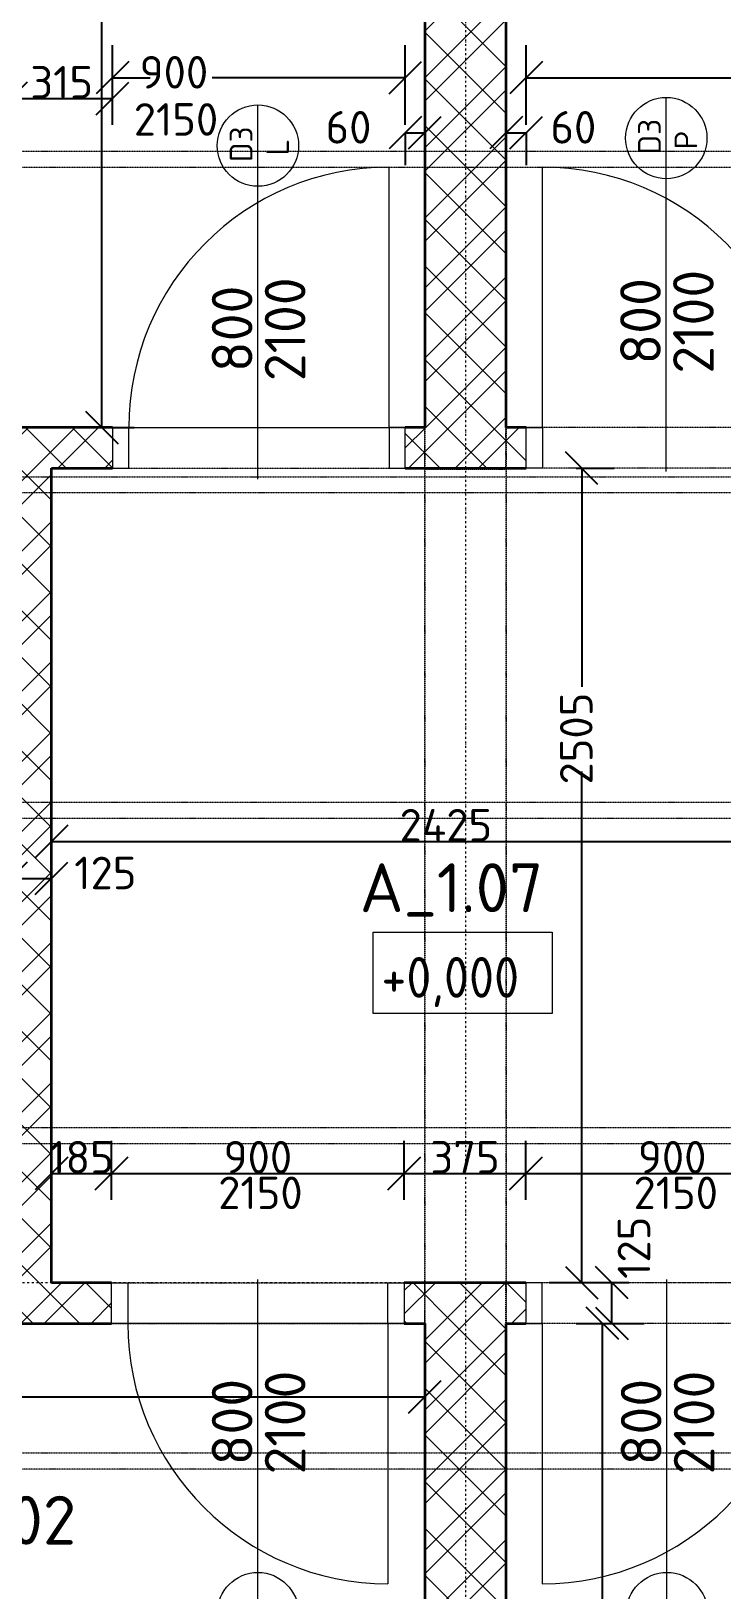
# Model space of a CAD drawing. Extents: x 43000 to 200282, y 3579 to 63943.
# Drawn here: x 57220 to 59344, y 16109 to 20899 of the extents above; entities that cross this region are included whole.
import ezdxf

# ---------------------------------------------------------------- set-up
doc = ezdxf.new("R2010")
doc.units = 0
doc.header["$MEASUREMENT"] = 0
for name, pattern in [('Bodkočiarkovaná 3mm', [5, 3, -1, 0, -1]), ('Bodkočiarkovaná 6mm', [14, 6, -4, 0, -4]), ('Nad rovinou rezu _viditeľná hrana_', [6, 3, -1.5, 0, -1.5])]:
    doc.linetypes.add(name, pattern=pattern)
doc.layers.get('Defpoints').update_dxf_attribs({"color": 242, "linetype": 'CONTINUOUS'})
for name, color, linetype, lineweight in [('0-1', 7, 'CONTINUOUS', 5), ('Dimensions', 7, 'CONTINUOUS', 9), ('Door Tags', 7, 'CONTINUOUS', 9), ('Dvere - nad rovinou rezu', 7, 'Bodkočiarkovaná 3mm', 9), ('Floors', 7, 'CONTINUOUS', 18), ('Frame_Mullion', 7, 'CONTINUOUS', 18), ('Grids-1', 7, 'Bodkočiarkovaná 6mm', 9), ('Plan Swing', 7, 'CONTINUOUS', 9), ('Room Tags', 7, 'CONTINUOUS', 9), ('Spot Elevations', 7, 'CONTINUOUS', 9), ('Walls-3', 7, 'CONTINUOUS', 35)]:
    doc.layers.add(name, color=color, linetype=linetype, lineweight=lineweight)
for name, color, linetype, lineweight, true_color in [('Cut Pattern-1', 7, 'CONTINUOUS', 9, 0x787878), ('Floors-1', 7, 'Nad rovinou rezu _viditeľná hrana_', 9, 0x666666), ('Nad rovinou rezu-1', 7, 'Bodkočiarkovaná 3mm', 9, 0xc0c0c0), ('Walls-1', 7, 'Nad rovinou rezu _viditeľná hrana_', 9, 0x666666)]:
    doc.layers.add(name, color=color, linetype=linetype, lineweight=lineweight, true_color=true_color)
doc.layers.add('koty', color=7, linetype='CONTINUOUS')
doc.styles.add('ISOCPEUR_1', font='isocpeur.ttf', dxfattribs={"width": 0.9, "height": 100})
doc.styles.add('ISOCPEUR_2', font='isocpeur.ttf', dxfattribs={"height": 100})
doc.styles.add('ISOCPEUR_4', font='isocpeur.ttf', dxfattribs={"height": 100})
doc.styles.add('ISOCPEUR_5', font='isocpeur.ttf', dxfattribs={"height": 150})
doc.styles.add('ISOCPEUR_6', font='isocpeur.ttf', dxfattribs={"height": 125})
doc.styles.add('ISOCPEUR_B_1', font='', dxfattribs={"height": 150})
doc.styles.get('ISOCPEUR_B_1').set_extended_font_data('ISOCPEUR', bold=True)
doc.dimstyles.new('CS_Priebežná_-_2_0_mm__stavbárska_čiarka_čERVENA', dxfattribs={"dimscale": 304.8, "dimtxt": 99.598118, "dimasz": 0.328084, "dimexe": 0.328084, "dimexo": 0.0625, "dimgap": 0, "dimtad": 1, "dimdec": 0, "dimrnd": 5, "dimzin": 0, "dimdsep": 46, "dimtxsty": 'ISOCPEUR_2', "dimblk1": 'OBLIQUE', "dimblk2": 'OBLIQUE', "dimsah": 1, "dimcen": 0.09, "dimazin": 0, "dimtfac": 1, "dimtdec": 4, "dimtix": 1, "dimtmove": 0, "dimatfit": 3, "dimfxl": 0.328084, "dimfxlon": 1, "dimtvp": 1, "dimtolj": 1, "dimtzin": 0, "dimarcsym": 2})
doc.dimstyles.new('CS_Priebežná_-_2_0_mm__stavbárska_čiarka_čERVENA_1', dxfattribs={"dimscale": 304.8, "dimtxt": 99.598118, "dimasz": 0.328084, "dimexe": 0.328084, "dimexo": 0.0625, "dimgap": 0, "dimtad": 1, "dimdec": 0, "dimrnd": 5, "dimzin": 0, "dimdsep": 46, "dimtxsty": 'ISOCPEUR_2', "dimblk1": 'OBLIQUE', "dimblk2": 'OBLIQUE', "dimsah": 1, "dimcen": 0.09, "dimazin": 0, "dimtfac": 1, "dimtdec": 4, "dimtix": 1, "dimtmove": 2, "dimatfit": 3, "dimfxl": 0.328084, "dimfxlon": 1, "dimtvp": 1, "dimtolj": 1, "dimtzin": 0, "dimarcsym": 2})
pattern_1 = [(45, (55662.63, 12599.48), (-107.763, 107.763), []), (45, (55734.47, 12599.48), (-107.763, 107.763), []), (135, (55662.63, 12599.48), (-71.84205, -71.84205), [])]

# ---------------------------------------------------------------- blocks, each defined once
blk = doc.blocks.new('VOJTEK_2026_STAT_v2_IFC_export_rvt-1-PODLAHA 1NP')
at = {"layer": 'Walls-1'}
for p, q in [((2766.7, 10632.8), (2766.7, 6952.8)), ((3016.7, 6952.8), (3016.7, 10632.8)), ((2766.7, 6952.8), (3016.7, 6952.8)), ((2766.7, 4452.8), (2766.7, 382.8)), ((3016.7, 4452.8), (2766.7, 4452.8)), ((3016.7, 382.8), (3016.7, 4452.8))]:
    blk.add_line(p, q, dxfattribs=at)
blk = doc.blocks.new('Dvere 1-kridlové obložkové plné - 800x2100-6596536-PODLAHA 1NP')
at = {"layer": 'Dvere - nad rovinou rezu'}
for p, q in [((-450, 62.5), (450, 62.5)), ((-450, -62.5), (450, -62.5))]:
    blk.add_line(p, q, dxfattribs=at)
at = {"layer": 'Frame_Mullion'}
for p, q in [((-450, 62.5), (-400, 62.5)), ((-450, -62.5), (-450, 62.5)), ((-400, 62.5), (-400, -62.5)), ((400, 62.5), (450, 62.5)), ((400, -62.5), (400, 62.5)), ((450, 62.5), (450, -62.5)), ((-400, -62.5), (-450, -62.5)), ((450, -62.5), (400, -62.5))]:
    blk.add_line(p, q, dxfattribs=at)
at = {"layer": 'Plan Swing'}
blk.add_line((400, -62.5), (400, -862.5), dxfattribs=at)
blk.add_arc((400, -62.5), 800, 180, 270, dxfattribs=at)
blk = doc.blocks.new('Dvere 1-kridlové obložkové plné - 800x2100-6596537-PODLAHA 1NP')
at = {"layer": 'Dvere - nad rovinou rezu'}
for p, q in [((-450, 62.5), (450, 62.5)), ((-450, -62.5), (450, -62.5))]:
    blk.add_line(p, q, dxfattribs=at)
at = {"layer": 'Frame_Mullion'}
for p, q in [((-400, 62.5), (-450, 62.5)), ((-450, 62.5), (-450, -62.5)), ((-400, -62.5), (-400, 62.5)), ((450, 62.5), (400, 62.5)), ((400, 62.5), (400, -62.5)), ((450, -62.5), (450, 62.5)), ((-450, -62.5), (-400, -62.5)), ((400, -62.5), (450, -62.5))]:
    blk.add_line(p, q, dxfattribs=at)
at = {"layer": 'Plan Swing'}
blk.add_line((400, 62.5), (400, 862.5), dxfattribs=at)
blk.add_arc((400, 62.5), 800, 90, 180, dxfattribs=at)
blk = doc.blocks.new('CS_Nosnik obdlznikovy1 - 200 x 50-6574210-PODLAHA 1NP')
at = {"layer": 'Nad rovinou rezu-1'}
for p, q in [((-3900, 25), (3900, 25)), ((3900, -25), (-3900, -25))]:
    blk.add_line(p, q, dxfattribs=at)
blk = doc.blocks.new('Popis dveri - variabilné - 700-6628186-PODLAHA 1NP')
at = {"layer": 'Door Tags'}
for p, q in [((0, -15.5), (0, 2.5)), ((0, -20.5), (0, -15.5))]:
    blk.add_line(p, q, dxfattribs=at)
blk.add_circle((0, -18), 2.5, dxfattribs=at)
blk = doc.blocks.new('Popis dveri - variabilné - 700_B-6629511-PODLAHA 1NP')
at = {"layer": 'Door Tags'}
for p, q in [((0, 2.5), (0, 7.5)), ((0, -15.5), (0, 2.5))]:
    blk.add_line(p, q, dxfattribs=at)
blk.add_circle((0, 5), 2.5, dxfattribs=at)
blk = doc.blocks.new('_Oblique')
at = {"layer": 'koty', "color": 0, "lineweight": -2}
blk.add_line((-0.5, -0.5), (0.5, 0.5), dxfattribs=at)
blk = doc.blocks.new('*D371')
at = {"layer": 'Defpoints', "color": 0, "transparency": 16777216}
for p in [(54305.2, 16801.6), (58430.3, 16801.6), (58430.3, 16701.6)]:
    blk.add_point(p, dxfattribs=at)
at = {"layer": 'Dimensions', "color": 0, "lineweight": -2, "transparency": 16777216}
for p, q in [((54305.2, 16782.5), (54305.2, 16601.6)), ((58430.3, 16782.5), (58430.3, 16601.6)), ((54305.2, 16701.6), (58430.3, 16701.6))]:
    blk.add_line(p, q, dxfattribs=at)
at = {"layer": 'Dimensions', "color": 0, "lineweight": -2, "transparency": 16777216, "xscale": 100, "yscale": 100, "zscale": 100, "rotation": 180}
blk.add_blockref('_Oblique', (54305.2, 16701.6), dxfattribs=at)
at = {"layer": 'Dimensions', "color": 0, "lineweight": -2, "transparency": 16777216, "xscale": 100, "yscale": 100, "zscale": 100}
blk.add_blockref('_Oblique', (58430.3, 16701.6), dxfattribs=at)
at = {"layer": 'Dimensions', "color": 0, "transparency": 16777216, "insert": (56367.8, 16751.6), "char_height": 100, "width": 326.375, "attachment_point": 5, "style": 'ISOCPEUR_2'}
blk.add_mtext('\\A1;4125', dxfattribs=at)
blk = doc.blocks.new('*D468')
at = {"layer": 'Defpoints', "color": 0, "transparency": 16777216}
for p in [(57470.3, 20691.5), (57157.6, 20591.5), (57470.3, 20591.5)]:
    blk.add_point(p, dxfattribs=at)
at = {"layer": 'Dimensions', "color": 0, "lineweight": -2, "transparency": 16777216}
for p, q in [((57157.6, 20610.6), (57157.6, 20791.5)), ((57470.3, 20610.6), (57470.3, 20791.5)), ((57157.6, 20691.5), (57470.3, 20691.5))]:
    blk.add_line(p, q, dxfattribs=at)
at = {"layer": 'Dimensions', "color": 0, "lineweight": -2, "transparency": 16777216, "xscale": 100, "yscale": 100, "zscale": 100, "rotation": 180}
blk.add_blockref('_Oblique', (57157.6, 20691.5), dxfattribs=at)
at = {"layer": 'Dimensions', "color": 0, "lineweight": -2, "transparency": 16777216, "xscale": 100, "yscale": 100, "zscale": 100}
blk.add_blockref('_Oblique', (57470.3, 20691.5), dxfattribs=at)
at = {"layer": 'Dimensions', "color": 0, "transparency": 16777216, "insert": (57313.9, 20741.5), "char_height": 100, "width": 229.842, "attachment_point": 5, "style": 'ISOCPEUR_2'}
blk.add_mtext('\\A1;315', dxfattribs=at)
blk = doc.blocks.new('*D469')
at = {"layer": 'Defpoints', "color": 0, "transparency": 16777216}
for p in [(58370.3, 20755.5), (57470.3, 20591.5), (58370.3, 20591.5)]:
    blk.add_point(p, dxfattribs=at)
at = {"layer": 'Dimensions', "color": 0, "lineweight": -2, "transparency": 16777216}
for p, q in [((57470.3, 20610.6), (57470.3, 20855.5)), ((58370.3, 20610.6), (58370.3, 20855.5)), ((57470.3, 20755.5), (57586.2, 20755.5)), ((58370.3, 20755.5), (57776.2, 20755.5))]:
    blk.add_line(p, q, dxfattribs=at)
at = {"layer": 'Dimensions', "color": 0, "lineweight": -2, "transparency": 16777216, "xscale": 100, "yscale": 100, "zscale": 100, "rotation": 180}
blk.add_blockref('_Oblique', (57470.3, 20755.5), dxfattribs=at)
at = {"layer": 'Dimensions', "color": 0, "lineweight": -2, "transparency": 16777216, "xscale": 100, "yscale": 100, "zscale": 100}
blk.add_blockref('_Oblique', (58370.3, 20755.5), dxfattribs=at)
at = {"layer": 'Dimensions', "color": 0, "transparency": 16777216, "insert": (57553.7, 20822.2), "char_height": 100, "width": 255.124, "attachment_point": 1, "line_spacing_factor": 1.149209, "style": 'ISOCPEUR_2'}
blk.add_mtext('\\A1;900', dxfattribs=at)
blk = doc.blocks.new('*D470')
at = {"layer": 'Defpoints', "color": 0, "transparency": 16777216}
for p in [(58430.3, 20791.5), (58370.3, 20591.5), (58430.3, 20586.5)]:
    blk.add_point(p, dxfattribs=at)
at = {"layer": 'Dimensions', "color": 0, "lineweight": -2, "transparency": 16777216}
for p, q in [((58430.3, 20772.5), (58430.3, 20486.5)), ((58370.3, 20586.5), (58370.3, 20486.5)), ((58370.3, 20586.5), (58430.3, 20586.5))]:
    blk.add_line(p, q, dxfattribs=at)
at = {"layer": 'Dimensions', "color": 0, "lineweight": -2, "transparency": 16777216, "xscale": 100, "yscale": 100, "zscale": 100, "rotation": 180}
blk.add_blockref('_Oblique', (58370.3, 20586.5), dxfattribs=at)
at = {"layer": 'Dimensions', "color": 0, "lineweight": -2, "transparency": 16777216, "xscale": 100, "yscale": 100, "zscale": 100}
blk.add_blockref('_Oblique', (58430.3, 20586.5), dxfattribs=at)
at = {"layer": 'Dimensions', "color": 0, "transparency": 16777216, "insert": (58125.3, 20653.1), "char_height": 100, "width": 170.083, "attachment_point": 1, "line_spacing_factor": 1.149209, "style": 'ISOCPEUR_2'}
blk.add_mtext('\\A1;60', dxfattribs=at)
blk = doc.blocks.new('*D471')
at = {"layer": 'Defpoints', "color": 0, "transparency": 16777216}
for p in [(58680.3, 20791.5), (58741.8, 20591.5), (58741.8, 20586.5)]:
    blk.add_point(p, dxfattribs=at)
at = {"layer": 'Dimensions', "color": 0, "lineweight": -2, "transparency": 16777216}
for p, q in [((58680.3, 20772.5), (58680.3, 20486.5)), ((58680.3, 20586.5), (58741.8, 20586.5)), ((58741.8, 20586.5), (58741.8, 20486.5))]:
    blk.add_line(p, q, dxfattribs=at)
at = {"layer": 'Dimensions', "color": 0, "lineweight": -2, "transparency": 16777216, "xscale": 100, "yscale": 100, "zscale": 100, "rotation": 180}
blk.add_blockref('_Oblique', (58680.3, 20586.5), dxfattribs=at)
at = {"layer": 'Dimensions', "color": 0, "lineweight": -2, "transparency": 16777216, "xscale": 100, "yscale": 100, "zscale": 100}
blk.add_blockref('_Oblique', (58741.8, 20586.5), dxfattribs=at)
at = {"layer": 'Dimensions', "color": 0, "transparency": 16777216, "insert": (58816.7, 20653.1), "char_height": 100, "width": 170.083, "attachment_point": 1, "line_spacing_factor": 1.149209, "style": 'ISOCPEUR_2'}
blk.add_mtext('\\A1;60', dxfattribs=at)
blk = doc.blocks.new('*D472')
at = {"layer": 'Defpoints', "color": 0, "transparency": 16777216}
for p in [(59641.8, 20755.5), (58741.8, 20591.5), (59641.8, 20591.5)]:
    blk.add_point(p, dxfattribs=at)
at = {"layer": 'Dimensions', "color": 0, "lineweight": -2, "transparency": 16777216}
for p, q in [((58741.8, 20610.6), (58741.8, 20855.5)), ((59641.8, 20610.6), (59641.8, 20855.5)), ((58741.8, 20755.5), (59409, 20755.5)), ((59641.8, 20755.5), (59599, 20755.5))]:
    blk.add_line(p, q, dxfattribs=at)
at = {"layer": 'Dimensions', "color": 0, "lineweight": -2, "transparency": 16777216, "xscale": 100, "yscale": 100, "zscale": 100, "rotation": 180}
blk.add_blockref('_Oblique', (58741.8, 20755.5), dxfattribs=at)
at = {"layer": 'Dimensions', "color": 0, "lineweight": -2, "transparency": 16777216, "xscale": 100, "yscale": 100, "zscale": 100}
blk.add_blockref('_Oblique', (59641.8, 20755.5), dxfattribs=at)
at = {"layer": 'Dimensions', "color": 0, "transparency": 16777216, "insert": (59376.5, 20822.2), "char_height": 100, "width": 255.124, "attachment_point": 1, "line_spacing_factor": 1.149209, "style": 'ISOCPEUR_2'}
blk.add_mtext('\\A1;900', dxfattribs=at)
blk = doc.blocks.new('*D475')
at = {"layer": 'Defpoints', "color": 0, "transparency": 16777216}
for p in [(57157.6, 18508.3), (57282.6, 18508.3), (57282.6, 18294.9)]:
    blk.add_point(p, dxfattribs=at)
at = {"layer": 'Dimensions', "color": 0, "lineweight": -2, "transparency": 16777216}
for p, q in [((57157.6, 18489.2), (57157.6, 18194.9)), ((57282.6, 18489.2), (57282.6, 18194.9)), ((57157.6, 18294.9), (57282.6, 18294.9))]:
    blk.add_line(p, q, dxfattribs=at)
at = {"layer": 'Dimensions', "color": 0, "lineweight": -2, "transparency": 16777216, "xscale": 100, "yscale": 100, "zscale": 100, "rotation": 180}
blk.add_blockref('_Oblique', (57157.6, 18294.9), dxfattribs=at)
at = {"layer": 'Dimensions', "color": 0, "lineweight": -2, "transparency": 16777216, "xscale": 100, "yscale": 100, "zscale": 100}
blk.add_blockref('_Oblique', (57282.6, 18294.9), dxfattribs=at)
at = {"layer": 'Dimensions', "color": 0, "transparency": 16777216, "insert": (57352.6, 18361.6), "char_height": 100, "width": 229.842, "attachment_point": 1, "line_spacing_factor": 1.149209, "style": 'ISOCPEUR_2'}
blk.add_mtext('\\A1;125', dxfattribs=at)
blk = doc.blocks.new('*D476')
at = {"layer": 'Defpoints', "color": 0, "transparency": 16777216}
for p in [(57282.6, 18508.3), (59707.6, 18508.3), (59707.6, 18408.3)]:
    blk.add_point(p, dxfattribs=at)
at = {"layer": 'Dimensions', "color": 0, "lineweight": -2, "transparency": 16777216}
for p, q in [((57282.6, 18489.2), (57282.6, 18308.3)), ((59707.6, 18489.2), (59707.6, 18308.3)), ((57282.6, 18408.3), (59707.6, 18408.3))]:
    blk.add_line(p, q, dxfattribs=at)
at = {"layer": 'Dimensions', "color": 0, "lineweight": -2, "transparency": 16777216, "xscale": 100, "yscale": 100, "zscale": 100, "rotation": 180}
blk.add_blockref('_Oblique', (57282.6, 18408.3), dxfattribs=at)
at = {"layer": 'Dimensions', "color": 0, "lineweight": -2, "transparency": 16777216, "xscale": 100, "yscale": 100, "zscale": 100}
blk.add_blockref('_Oblique', (59707.6, 18408.3), dxfattribs=at)
at = {"layer": 'Dimensions', "color": 0, "transparency": 16777216, "insert": (58495.1, 18458.3), "char_height": 100, "width": 351.658, "attachment_point": 5, "style": 'ISOCPEUR_2'}
blk.add_mtext('\\A1;2425', dxfattribs=at)
blk = doc.blocks.new('*D479')
at = {"layer": 'Defpoints', "color": 0, "transparency": 16777216}
for p in [(58876.8, 16927.4), (58976.8, 16927.4), (58876.8, 12982.2)]:
    blk.add_point(p, dxfattribs=at)
at = {"layer": 'Dimensions', "color": 0, "lineweight": -2, "transparency": 16777216}
for p, q in [((58895.8, 16927.4), (59076.8, 16927.4)), ((58976.8, 12982.2), (58976.8, 16927.4)), ((58895.8, 12982.2), (59076.8, 12982.2))]:
    blk.add_line(p, q, dxfattribs=at)
at = {"layer": 'Dimensions', "color": 0, "lineweight": -2, "transparency": 16777216, "xscale": 100, "yscale": 100, "zscale": 100}
for p, rotation in [((58976.8, 16927.4), 90), ((58976.8, 12982.2), 270)]:
    blk.add_blockref('_Oblique', p, dxfattribs=dict(at, rotation=rotation))
at = {"layer": 'Dimensions', "color": 0, "transparency": 16777216, "insert": (58926.8, 14954.8), "char_height": 100, "width": 351.658, "attachment_point": 5, "rotation": 90, "style": 'ISOCPEUR_2'}
blk.add_mtext('\\A1;3945', dxfattribs=at)
blk = doc.blocks.new('*D480')
at = {"layer": 'Defpoints', "color": 0, "transparency": 16777216}
for p in [(59005.2, 17052.4), (59076.8, 17052.4), (58876.8, 16927.4)]:
    blk.add_point(p, dxfattribs=at)
at = {"layer": 'Dimensions', "color": 0, "lineweight": -2, "transparency": 16777216}
for p, q in [((59057.7, 17052.4), (58905.2, 17052.4)), ((59005.2, 16927.4), (59005.2, 17052.4)), ((58895.8, 16927.4), (59105.2, 16927.4))]:
    blk.add_line(p, q, dxfattribs=at)
at = {"layer": 'Dimensions', "color": 0, "lineweight": -2, "transparency": 16777216, "xscale": 100, "yscale": 100, "zscale": 100}
for p, rotation in [((59005.2, 17052.4), 90), ((59005.2, 16927.4), 270)]:
    blk.add_blockref('_Oblique', p, dxfattribs=dict(at, rotation=rotation))
at = {"layer": 'Dimensions', "color": 0, "transparency": 16777216, "insert": (59023.5, 17064.2), "char_height": 100, "width": 229.842, "attachment_point": 1, "rotation": 90, "line_spacing_factor": 1.149209, "style": 'ISOCPEUR_2'}
blk.add_mtext('\\A1;125', dxfattribs=at)
blk = doc.blocks.new('*D481')
at = {"layer": 'Defpoints', "color": 0, "transparency": 16777216}
for p in [(58876.8, 19555.6), (58912.8, 19555.6), (59076.8, 17052.4)]:
    blk.add_point(p, dxfattribs=at)
at = {"layer": 'Dimensions', "color": 0, "lineweight": -2, "transparency": 16777216}
for p, q in [((58895.8, 19555.6), (59012.8, 19555.6)), ((58912.8, 19555.6), (58912.8, 18883.5)), ((58912.8, 17052.4), (58912.8, 18623.5)), ((59057.7, 17052.4), (58812.8, 17052.4))]:
    blk.add_line(p, q, dxfattribs=at)
at = {"layer": 'Dimensions', "color": 0, "lineweight": -2, "transparency": 16777216, "xscale": 100, "yscale": 100, "zscale": 100}
for p, rotation in [((58912.8, 19555.6), 90), ((58912.8, 17052.4), 270)]:
    blk.add_blockref('_Oblique', p, dxfattribs=dict(at, rotation=rotation))
at = {"layer": 'Dimensions', "color": 0, "transparency": 16777216, "insert": (58846.1, 18583.4), "char_height": 100, "width": 340.166, "attachment_point": 1, "rotation": 90, "line_spacing_factor": 1.149209, "style": 'ISOCPEUR_2'}
blk.add_mtext('\\A1;2505', dxfattribs=at)
blk = doc.blocks.new('*D482')
at = {"layer": 'Defpoints', "color": 0, "transparency": 16777216}
for p in [(57337.1, 23232.1), (57437.1, 23232.1), (57337.1, 19680.6)]:
    blk.add_point(p, dxfattribs=at)
at = {"layer": 'Dimensions', "color": 0, "lineweight": -2, "transparency": 16777216}
for p, q in [((57356.1, 23232.1), (57537.1, 23232.1)), ((57437.1, 19680.6), (57437.1, 23232.1)), ((57356.1, 19680.6), (57537.1, 19680.6))]:
    blk.add_line(p, q, dxfattribs=at)
at = {"layer": 'Dimensions', "color": 0, "lineweight": -2, "transparency": 16777216, "xscale": 100, "yscale": 100, "zscale": 100}
for p, rotation in [((57437.1, 23232.1), 90), ((57437.1, 19680.6), 270)]:
    blk.add_blockref('_Oblique', p, dxfattribs=dict(at, rotation=rotation))
at = {"layer": 'Dimensions', "color": 0, "transparency": 16777216, "insert": (57387.1, 21456.3), "char_height": 100, "width": 340.166, "attachment_point": 5, "rotation": 90, "style": 'ISOCPEUR_2'}
blk.add_mtext('\\A1;3550', dxfattribs=at)
blk = doc.blocks.new('*D485')
at = {"layer": 'Defpoints', "color": 0, "transparency": 16777216}
for p in [(57282.6, 17488), (57467.2, 17388), (57467.2, 17288)]:
    blk.add_point(p, dxfattribs=at)
at = {"layer": 'Dimensions', "color": 0, "lineweight": -2, "transparency": 16777216}
for p, q in [((57467.2, 17307), (57467.2, 17488)), ((57282.6, 17468.9), (57282.6, 17288)), ((57282.6, 17388), (57467.2, 17388))]:
    blk.add_line(p, q, dxfattribs=at)
at = {"layer": 'Dimensions', "color": 0, "lineweight": -2, "transparency": 16777216, "xscale": 100, "yscale": 100, "zscale": 100, "rotation": 180}
blk.add_blockref('_Oblique', (57282.6, 17388), dxfattribs=at)
at = {"layer": 'Dimensions', "color": 0, "lineweight": -2, "transparency": 16777216, "xscale": 100, "yscale": 100, "zscale": 100}
blk.add_blockref('_Oblique', (57467.2, 17388), dxfattribs=at)
at = {"layer": 'Dimensions', "color": 0, "transparency": 16777216, "insert": (57374.9, 17438), "char_height": 100, "width": 229.842, "attachment_point": 5, "style": 'ISOCPEUR_2'}
blk.add_mtext('\\A1;185', dxfattribs=at)
blk = doc.blocks.new('*D486')
at = {"layer": 'Defpoints', "color": 0, "transparency": 16777216}
for p in [(58367.2, 17388), (57467.2, 17288), (58367.2, 17288)]:
    blk.add_point(p, dxfattribs=at)
at = {"layer": 'Dimensions', "color": 0, "lineweight": -2, "transparency": 16777216}
for p, q in [((57467.2, 17307), (57467.2, 17488)), ((58367.2, 17307), (58367.2, 17488)), ((57467.2, 17388), (58367.2, 17388))]:
    blk.add_line(p, q, dxfattribs=at)
at = {"layer": 'Dimensions', "color": 0, "lineweight": -2, "transparency": 16777216, "xscale": 100, "yscale": 100, "zscale": 100, "rotation": 180}
blk.add_blockref('_Oblique', (57467.2, 17388), dxfattribs=at)
at = {"layer": 'Dimensions', "color": 0, "lineweight": -2, "transparency": 16777216, "xscale": 100, "yscale": 100, "zscale": 100}
blk.add_blockref('_Oblique', (58367.2, 17388), dxfattribs=at)
at = {"layer": 'Dimensions', "color": 0, "transparency": 16777216, "insert": (57917.2, 17438), "char_height": 100, "width": 255.124, "attachment_point": 5, "style": 'ISOCPEUR_2'}
blk.add_mtext('\\A1;900', dxfattribs=at)
blk = doc.blocks.new('*D487')
at = {"layer": 'Defpoints', "color": 0, "transparency": 16777216}
for p in [(58740.9, 17388), (58367.2, 17288), (58740.9, 17288)]:
    blk.add_point(p, dxfattribs=at)
at = {"layer": 'Dimensions', "color": 0, "lineweight": -2, "transparency": 16777216}
for p, q in [((58367.2, 17307), (58367.2, 17488)), ((58740.9, 17307), (58740.9, 17488)), ((58367.2, 17388), (58740.9, 17388))]:
    blk.add_line(p, q, dxfattribs=at)
at = {"layer": 'Dimensions', "color": 0, "lineweight": -2, "transparency": 16777216, "xscale": 100, "yscale": 100, "zscale": 100, "rotation": 180}
blk.add_blockref('_Oblique', (58367.2, 17388), dxfattribs=at)
at = {"layer": 'Dimensions', "color": 0, "lineweight": -2, "transparency": 16777216, "xscale": 100, "yscale": 100, "zscale": 100}
blk.add_blockref('_Oblique', (58740.9, 17388), dxfattribs=at)
at = {"layer": 'Dimensions', "color": 0, "transparency": 16777216, "insert": (58554.1, 17438), "char_height": 100, "width": 255.124, "attachment_point": 5, "style": 'ISOCPEUR_2'}
blk.add_mtext('\\A1;375', dxfattribs=at)
blk = doc.blocks.new('*D488')
at = {"layer": 'Defpoints', "color": 0, "transparency": 16777216}
for p in [(59640.9, 17388), (58740.9, 17288), (59640.9, 17288)]:
    blk.add_point(p, dxfattribs=at)
at = {"layer": 'Dimensions', "color": 0, "lineweight": -2, "transparency": 16777216}
for p, q in [((58740.9, 17307), (58740.9, 17488)), ((59640.9, 17307), (59640.9, 17488)), ((58740.9, 17388), (59640.9, 17388))]:
    blk.add_line(p, q, dxfattribs=at)
at = {"layer": 'Dimensions', "color": 0, "lineweight": -2, "transparency": 16777216, "xscale": 100, "yscale": 100, "zscale": 100, "rotation": 180}
blk.add_blockref('_Oblique', (58740.9, 17388), dxfattribs=at)
at = {"layer": 'Dimensions', "color": 0, "lineweight": -2, "transparency": 16777216, "xscale": 100, "yscale": 100, "zscale": 100}
blk.add_blockref('_Oblique', (59640.9, 17388), dxfattribs=at)
at = {"layer": 'Dimensions', "color": 0, "transparency": 16777216, "insert": (59190.9, 17438), "char_height": 100, "width": 255.124, "attachment_point": 5, "style": 'ISOCPEUR_2'}
blk.add_mtext('\\A1;900', dxfattribs=at)
blk = doc.blocks.new('Spot Elevations - Vyskova kota v podoryse-6586667-PODLAHA 1NP')
at = {"layer": 'Spot Elevations'}
for p, q in [((-5.5, 0), (-5.5, 5)), ((-5.5, 5), (5.5, 5)), ((5.5, 5), (5.5, 0)), ((5.5, 0), (-5.5, 0))]:
    blk.add_line(p, q, dxfattribs=at)

msp = doc.modelspace()

# ---------------------------------------------------------------- hatches: boundary and pattern name
at = {"layer": 'Cut Pattern-1'}
h = msp.add_hatch(dxfattribs=at)
h.set_pattern_fill('FP_1', color=256, style=0, pattern_type=2)
h.set_pattern_definition(pattern_1)
h.paths.add_polyline_path([(58680.3, 19680.6), (58680.3, 23232.1), (58430.3, 23232.1), (58430.3, 19680.6)])
h = msp.add_hatch(dxfattribs=at)
h.set_pattern_fill('FP_1', color=256, style=0, pattern_type=2)
h.set_pattern_definition(pattern_1)
h.paths.add_polyline_path([(57158.7, 17052.4), (57282.6, 17052.4), (57282.6, 19680.6), (57157.6, 19680.6), (57157.6, 17052.4)])
h = msp.add_hatch(dxfattribs=at)
h.set_pattern_fill('FP_1', color=256, style=0, pattern_type=2)
h.set_pattern_definition(pattern_1)
h.paths.add_polyline_path([(59832.6, 19555.6), (61855.2, 19555.6), (61855.2, 19680.6), (59641.8, 19680.6), (59641.8, 19555.6), (59707.6, 19555.6)])
h.paths.add_polyline_path([(57470.3, 19555.6), (57470.3, 19680.6), (57282.6, 19680.6), (57282.6, 19555.6)])
h.paths.add_polyline_path([(58370.3, 19555.6), (58741.8, 19555.6), (58741.8, 19680.6), (58370.3, 19680.6)])
h = msp.add_hatch(dxfattribs=at)
h.set_pattern_fill('FP_1', color=256, style=0, pattern_type=2)
h.set_pattern_definition(pattern_1)
h.paths.add_polyline_path([(61855.2, 16927.4), (61855.2, 17052.4), (59640.9, 17052.4), (59640.9, 16927.4), (61488.1, 16927.4)])
h.paths.add_polyline_path([(54335.3, 16927.4), (57467.2, 16927.4), (57467.2, 17052.4), (54305.2, 17052.4), (54305.2, 16927.4)])
h.paths.add_polyline_path([(58740.9, 16927.4), (58740.9, 17052.4), (58367.2, 17052.4), (58367.2, 16927.4), (58680.3, 16927.4)])
h = msp.add_hatch(dxfattribs=at)
h.set_pattern_fill('FP_1', color=256, style=0, pattern_type=2)
h.set_pattern_definition(pattern_1)
h.paths.add_polyline_path([(58680.3, 12982.2), (58680.3, 16927.4), (58430.3, 16927.4), (58430.3, 12982.2), (58476.4, 12982.2)])

# ---------------------------------------------------------------- linework, layer by layer
at = {"layer": 'Floors'}
for p, q in [((57520.3, 19680.6), (58320.3, 19680.6)), ((58317.2, 16927.4), (57517.2, 16927.4))]:
    msp.add_line(p, q, dxfattribs=at)
at = {"layer": 'Floors-1'}
for p, q in [((58430.3, 12982.2), (58430.3, 23232.1)), ((58430.3, 23232.1), (58430.3, 12982.2)), ((58680.3, 23232.1), (58680.3, 12982.2)), ((58680.3, 12982.2), (58680.3, 23232.1))]:
    msp.add_line(p, q, dxfattribs=at)
at = {"layer": 'Grids-1'}
for p, q in [((58555.3, 26005.6), (58555.3, 8226.1)), ((65744.3, 17052.4), (43565.6, 17052.4))]:
    msp.add_line(p, q, dxfattribs=at)
at = {"layer": 'Spot Elevations'}
msp.add_line((58549.3, 17880), (58546.8, 17880), dxfattribs=at)
at = {"layer": 'Walls-3'}
for p, q in [((58430.3, 23232.1), (58430.3, 19680.6)), ((58680.3, 19680.6), (58680.3, 23232.1)), ((57470.3, 19680.6), (57157.6, 19680.6)), ((58430.3, 19680.6), (58370.3, 19680.6)), ((58741.8, 19680.6), (58680.3, 19680.6)), ((57282.6, 17052.4), (57282.6, 19555.6)), ((57282.6, 19555.6), (57470.3, 19555.6)), ((58370.3, 19555.6), (58741.8, 19555.6)), ((57467.2, 17052.4), (57282.6, 17052.4)), ((58740.9, 17052.4), (58367.2, 17052.4)), ((54305.2, 16927.4), (57467.2, 16927.4)), ((58367.2, 16927.4), (58430.3, 16927.4)), ((58430.3, 16927.4), (58430.3, 15627.4)), ((58680.3, 12982.2), (58680.3, 16927.4)), ((58680.3, 16927.4), (58740.9, 16927.4))]:
    msp.add_line(p, q, dxfattribs=at)

# ---------------------------------------------------------------- block references
at = {"layer": '0-1'}
msp.add_blockref('VOJTEK_2026_STAT_v2_IFC_export_rvt-1-PODLAHA 1NP', (55662.6, 12599.5), dxfattribs=at)
at = {"layer": 'Door Tags', "xscale": 49.99999999999998, "yscale": 49.99999999999998, "zscale": 49.99999999999998}
for name, p in [('Popis dveri - variabilné - 700_B-6629511-PODLAHA 1NP', (59172.8, 20319.9)), ('Popis dveri - variabilné - 700_B-6629511-PODLAHA 1NP', (57917.2, 20296.8)), ('Popis dveri - variabilné - 700-6628186-PODLAHA 1NP', (57917.2, 16937)), ('Popis dveri - variabilné - 700-6628186-PODLAHA 1NP', (59174.9, 16937))]:
    msp.add_blockref(name, p, dxfattribs=at)
at = {"layer": 'Nad rovinou rezu-1'}
for p in [(58080.2, 20504.4), (58080.2, 19504.4), (58080.2, 18504.4), (58080.2, 17504.4), (58080.2, 16504.4)]:
    msp.add_blockref('CS_Nosnik obdlznikovy1 - 200 x 50-6574210-PODLAHA 1NP', p, dxfattribs=at)
at = {"layer": 'Plan Swing'}
for name, p in [('Dvere 1-kridlové obložkové plné - 800x2100-6596537-PODLAHA 1NP', (57920.3, 19618.1)), ('Dvere 1-kridlové obložkové plné - 800x2100-6596536-PODLAHA 1NP', (57917.2, 16989.9))]:
    msp.add_blockref(name, p, dxfattribs=at)
at = {"layer": 'Plan Swing', "rotation": 180}
for name, p in [('Dvere 1-kridlové obložkové plné - 800x2100-6596536-PODLAHA 1NP', (59191.8, 19618.1)), ('Dvere 1-kridlové obložkové plné - 800x2100-6596537-PODLAHA 1NP', (59190.9, 16989.9))]:
    msp.add_blockref(name, p, dxfattribs=at)
at = {"layer": 'Spot Elevations', "xscale": 49.99999999999998, "yscale": 49.99999999999998, "zscale": 49.99999999999998}
msp.add_blockref('Spot Elevations - Vyskova kota v podoryse-6586667-PODLAHA 1NP', (58546.8, 17880), dxfattribs=at)

# ---------------------------------------------------------------- texts
at = {"layer": 'Door Tags', "char_height": 100, "width": 292.215, "attachment_point": 1, "style": 'ISOCPEUR_6'}
for insert in [(57535.5, 20677.3), (57795.1, 17378.6), (59072.1, 17378.6)]:
    msp.add_mtext('2150', dxfattribs=dict(at, insert=insert))
at = {"layer": 'Door Tags', "attachment_point": 1, "rotation": 90}
for s, insert, char_height, width, style in [('D3', (57830.5, 20496.4), 70, 124.262, 'ISOCPEUR_5'), ('D3', (59086, 20519.5), 70, 124.262, 'ISOCPEUR_5'), ('L', (57942.6, 20516.9), 70, 56.118, 'ISOCPEUR_5'), ('P', (59198.1, 20535), 70, 68.143, 'ISOCPEUR_5'), ('2100', (57938.3, 19822.9), 125, 360.759, 'ISOCPEUR_4'), ('800', (59031, 19874.1), 125, 292.215, 'ISOCPEUR_4'), ('2100', (59193.8, 19846), 125, 360.759, 'ISOCPEUR_4'), ('800', (57775.4, 19851), 125, 292.215, 'ISOCPEUR_4'), ('2100', (57938.3, 16463.1), 125, 360.759, 'ISOCPEUR_4'), ('2100', (59195.9, 16463.1), 125, 360.759, 'ISOCPEUR_4'), ('800', (57775.4, 16491.2), 125, 292.215, 'ISOCPEUR_4'), ('800', (59033.1, 16491.2), 125, 292.215, 'ISOCPEUR_4')]:
    msp.add_mtext(s, dxfattribs=dict(at, insert=insert, char_height=char_height, width=width, style=style))
at = {"layer": 'Room Tags', "char_height": 150, "width": 733.544, "attachment_point": 1, "style": 'ISOCPEUR_B_1'}
for s, insert in [('A_1.07', (58230.3, 18341.3)), ('A_1.02', (56796.9, 16397.5))]:
    msp.add_mtext(s, dxfattribs=dict(at, insert=insert))
at = {"layer": 'Spot Elevations', "insert": (58297.1, 18053.3), "char_height": 125, "width": 575.141, "attachment_point": 1, "line_spacing_factor": 1.149209, "style": 'ISOCPEUR_1'}
msp.add_mtext('+0,000', dxfattribs=at)

# ---------------------------------------------------------------- dimensions: what is measured, and where the dimension line sits
at = {"layer": 'Dimensions'}
for base, p1, p2, override, picture, middle in [((57437.0635, 23232.0583), (57337.0635, 19680.6404), (57337.0635, 23232.0583), {"dimpost": '<>', "dimfxl": 3551.417918}, '*D482', (57387.0635, 21456.3494)), ((58976.8, 16927.4), (58876.8, 12982.2), (58876.8, 16927.4), {"dimpost": '<>', "dimfxl": 3945.165791}, '*D479', (58926.8, 14954.8))]:
    dim = msp.add_linear_dim(base=base, p1=p1, p2=p2, angle=90, dimstyle='CS_Priebežná_-_2_0_mm__stavbárska_čiarka_čERVENA', override=override, dxfattribs=at)
    dim.commit()
    dim.dimension.update_dxf_attribs({"geometry": picture, "text_midpoint": middle})
for base, p1, p2, override, picture, middle in [((58370.3, 20755.5), (57470.3, 20591.5), (58370.3, 20591.5), {"dimpost": '<>', "dimfxl": 900}, '*D469', (57681.2, 20755.5)), ((59641.8, 20755.5), (58741.8, 20591.5), (59641.8, 20591.5), {"dimpost": '<>', "dimfxl": 900}, '*D472', (59504, 20755.5)), ((58430.3, 20586.5), (58370.3, 20591.5), (58430.3, 20791.5), {"dimpost": '<>', "dimfxl": 208.80613}, '*D470', (58210.3, 20586.5)), ((58741.7642, 20586.4804), (58680.3023, 20791.5302), (58741.7642, 20591.5302), {"dimpost": '<>', "dimfxl": 209.230891}, '*D471', (58901.7642, 20586.4804)), ((57282.6, 18294.9), (57157.6, 18508.3), (57282.6, 18508.3), {"dimpost": '<>', "dimfxl": 125}, '*D475', (57467.6, 18294.9))]:
    dim = msp.add_linear_dim(base=base, p1=p1, p2=p2, dimstyle='CS_Priebežná_-_2_0_mm__stavbárska_čiarka_čERVENA_1', override=override, dxfattribs=at)
    dim.commit()
    dim.dimension.update_dxf_attribs({"geometry": picture, "text_midpoint": middle, "dimtype": 160})
for base, p1, p2, override, picture, middle in [((57470.3, 20691.5), (57157.6, 20591.5), (57470.3, 20591.5), {"dimpost": '<>', "dimfxl": 312.745193}, '*D468', (57313.9, 20741.5)), ((59707.6, 18408.3), (57282.6, 18508.3), (59707.6, 18508.3), {"dimpost": '<>', "dimfxl": 2424.999987}, '*D476', (58495.1, 18458.3)), ((57467.2, 17388), (57282.6, 17488), (57467.2, 17288), {"dimpost": '<>', "dimfxl": 272.226699}, '*D485', (57374.9, 17438)), ((58367.2, 17388), (57467.2, 17288), (58367.2, 17288), {"dimpost": '<>', "dimfxl": 900}, '*D486', (57917.2, 17438)), ((58740.9, 17388), (58367.2, 17288), (58740.9, 17288), {"dimpost": '<>', "dimfxl": 373.624547}, '*D487', (58554.1, 17438)), ((59640.9, 17388), (58740.9, 17288), (59640.9, 17288), {"dimpost": '<>', "dimfxl": 900}, '*D488', (59190.9, 17438)), ((58430.3, 16701.6), (54305.2, 16801.6), (58430.3, 16801.6), {"dimpost": '<>', "dimfxl": 4125.093148}, '*D371', (56367.8, 16751.6))]:
    dim = msp.add_linear_dim(base=base, p1=p1, p2=p2, dimstyle='CS_Priebežná_-_2_0_mm__stavbárska_čiarka_čERVENA', override=override, dxfattribs=at)
    dim.commit()
    dim.dimension.update_dxf_attribs({"geometry": picture, "text_midpoint": middle})
for base, p1, p2, override, picture, middle in [((58912.8, 19555.6), (59076.8, 17052.4), (58876.8, 19555.6), {"dimpost": '<>', "dimfxl": 2511.20836}, '*D481', (58912.8, 18753.5)), ((59005.2, 17052.4), (58876.8, 16927.4), (59076.8, 17052.4), {"dimpost": '<>', "dimfxl": 235.849528}, '*D480', (59090.2, 17179.1))]:
    dim = msp.add_linear_dim(base=base, p1=p1, p2=p2, angle=90, dimstyle='CS_Priebežná_-_2_0_mm__stavbárska_čiarka_čERVENA_1', override=override, dxfattribs=at)
    dim.commit()
    dim.dimension.update_dxf_attribs({"geometry": picture, "text_midpoint": middle, "dimtype": 160, "text_rotation": 90})

doc.saveas('drawing.dxf')
